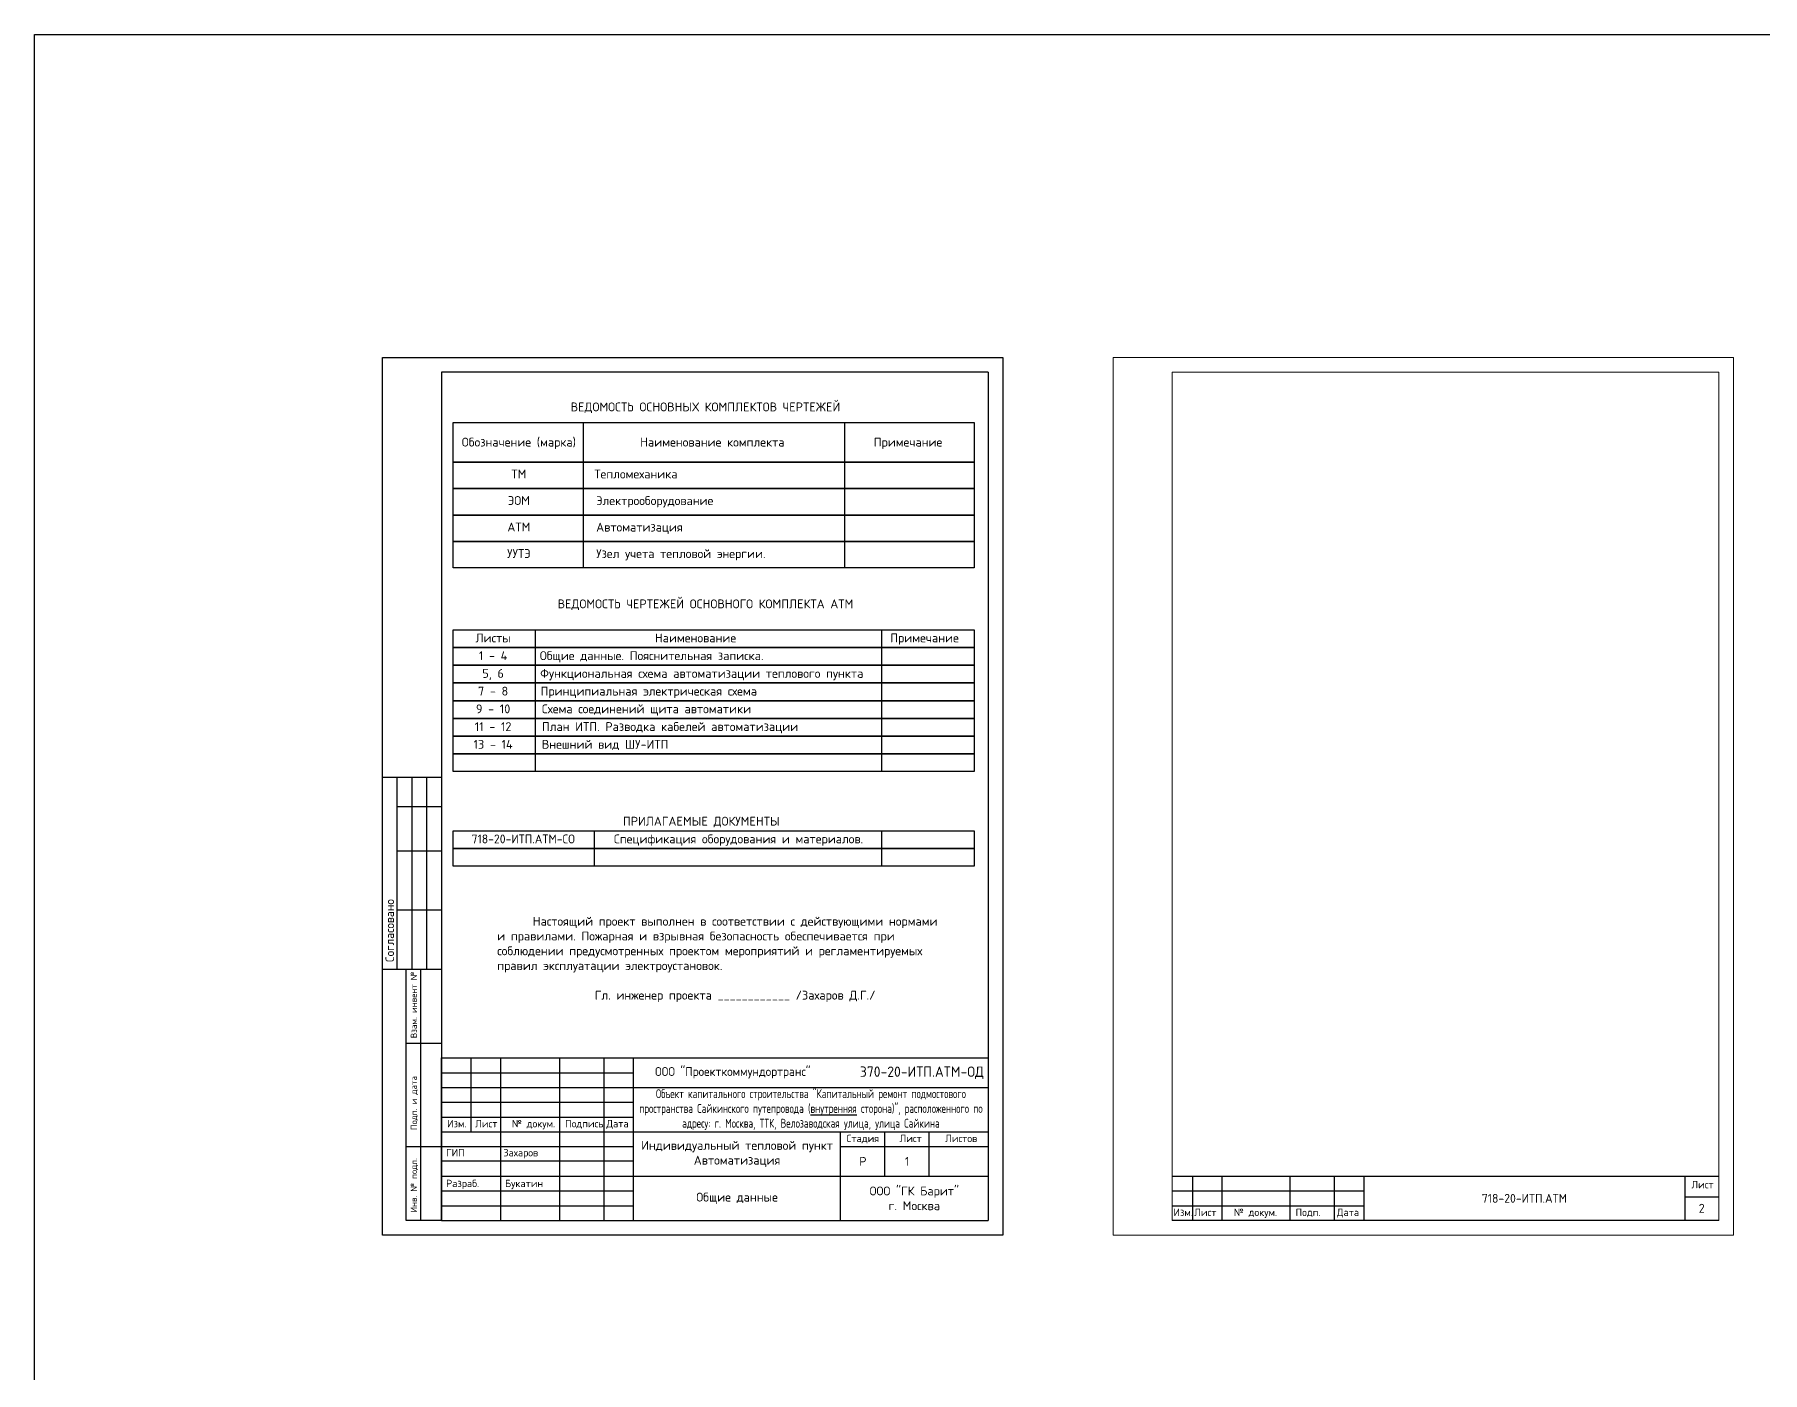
# Model space of a CAD drawing. Header units: millimetres. Extents: x 1606 to 7674, y 609 to 4159.
# Drawn here: x 3094 to 3678, y 3706 to 4159 of the extents above; entities that cross this region are included whole.
import ezdxf

# ---------------------------------------------------------------- set-up
doc = ezdxf.new("R2010")
doc.units = ezdxf.units.MM
doc.linetypes.add('K5LT_BASIC', pattern=[0])
doc.linetypes.add('K5LT_THIN', pattern=[0])
for name, color, linetype in [('0 VIEW0', 7, 'Continuous'), ('24VDC', 7, 'Continuous'), ('LAYER0VIEW0', 7, 'Continuous'), ('Штамп', 7, 'Continuous')]:
    doc.layers.add(name, color=color, linetype=linetype)

msp = doc.modelspace()

# ---------------------------------------------------------------- linework, layer by layer
at = {"color": 7, "linetype": 'K5LT_THIN', "lineweight": 15}
msp.add_line((3211.27893, 3842.83388), (3211.27893, 3907.83388), dxfattribs=at)
at = {"color": 7, "linetype": 'K5LT_BASIC', "lineweight": 25}
msp.add_line((3231.27893, 3757.83388), (3219.27893, 3757.83388), dxfattribs=at)
at = {"color": 7, "linetype": 'K5LT_BASIC', "lineweight": 30}
msp.add_line((3663.52092, 3757.83388), (3478.52535, 3757.83388), dxfattribs=at)
at = {"layer": '0 VIEW0', "color": 7, "linetype": 'K5LT_THIN', "lineweight": 15}
for p, q in [((3458.52092, 4049.83388), (3668.52092, 4049.83388)), ((3458.52092, 3752.83388), (3458.52092, 4049.83388)), ((3668.52092, 4049.83388), (3668.52092, 3752.83388)), ((3663.52092, 4044.83388), (3478.52092, 4044.83388)), ((3478.52092, 4044.83388), (3478.52092, 3757.83388)), ((3663.52092, 4044.83388), (3663.52092, 3757.83388)), ((3668.52092, 3752.83388), (3458.52092, 3752.83388))]:
    msp.add_line(p, q, dxfattribs=at)
at = {"layer": '24VDC'}
for p, q in [((3231.2745, 3812.83388), (3416.2745, 3812.83388)), ((3231.2745, 3757.83388), (3231.2745, 3812.83388)), ((3231.2745, 3807.83388), (3296.2745, 3807.83388)), ((3241.2745, 3807.83388), (3241.2745, 3812.83388)), ((3241.2745, 3802.83388), (3241.2745, 3807.83388)), ((3251.2745, 3757.83388), (3251.2745, 3812.83388)), ((3271.2745, 3757.83388), (3271.2745, 3812.83388)), ((3286.2745, 3757.83388), (3286.2745, 3812.83388)), ((3296.2745, 3757.83388), (3296.2745, 3812.83388)), ((3231.2745, 3802.83388), (3296.2745, 3802.83388)), ((3241.2745, 3797.83388), (3241.2745, 3802.83388)), ((3296.2745, 3802.83388), (3366.2745, 3802.83388)), ((3366.2745, 3802.83388), (3416.2745, 3802.83388)), ((3231.2745, 3797.83388), (3296.2745, 3797.83388)), ((3241.2745, 3792.83388), (3241.2745, 3797.83388)), ((3231.2745, 3792.83388), (3251.2745, 3792.83388)), ((3241.2745, 3787.83388), (3241.2745, 3792.83388)), ((3251.2745, 3792.83388), (3271.2745, 3792.83388)), ((3271.2745, 3792.83388), (3286.2745, 3792.83388)), ((3286.2745, 3792.83388), (3296.2745, 3792.83388)), ((3231.2745, 3787.83388), (3251.2745, 3787.83388)), ((3251.2745, 3787.83388), (3271.2745, 3787.83388)), ((3271.2745, 3787.83388), (3286.2745, 3787.83388)), ((3286.2745, 3787.83388), (3296.2745, 3787.83388)), ((3296.2745, 3787.83388), (3366.2745, 3787.83388)), ((3366.2745, 3787.83388), (3416.2745, 3787.83388)), ((3366.2745, 3772.83388), (3366.2745, 3787.83388)), ((3381.2745, 3772.83388), (3381.2745, 3787.83388)), ((3396.2745, 3772.83388), (3396.2745, 3787.83388)), ((3231.2745, 3782.83388), (3296.2745, 3782.83388)), ((3231.2745, 3778.01846), (3296.2745, 3778.01846)), ((3366.2745, 3782.83388), (3381.2745, 3782.83388)), ((3381.2745, 3782.83388), (3396.2745, 3782.83388)), ((3396.2745, 3782.83388), (3416.2745, 3782.83388)), ((3231.2745, 3772.83388), (3296.2745, 3772.83388)), ((3296.2745, 3772.83388), (3366.2745, 3772.83388)), ((3366.2745, 3757.83388), (3366.2745, 3772.83388)), ((3366.2745, 3772.83388), (3416.2745, 3772.83388)), ((3231.2745, 3767.83388), (3296.2745, 3767.83388)), ((3231.2745, 3762.83388), (3296.2745, 3762.83388)), ((3231.2745, 3757.83388), (3416.2745, 3757.83388))]:
    msp.add_line(p, q, dxfattribs=at)
at = {"layer": '24VDC', "color": 4, "ltscale": 2}
msp.add_lwpolyline([(3093.50136, 4159.07542), (7446.68843, 4159.07542), (7446.68843, 608.90193), (3093.50136, 608.90193)], close=True, dxfattribs=at)
at = {"layer": 'LAYER0VIEW0', "color": 7, "linetype": 'K5LT_BASIC'}
for p, q in [((3211.28335, 3752.83388), (3211.28335, 4049.83388)), ((3211.28335, 4049.83388), (3421.27893, 4049.83388)), ((3421.27893, 4049.83388), (3421.27893, 3752.83388)), ((3416.2745, 4044.83388), (3231.2745, 4044.83388)), ((3231.27893, 4044.83388), (3231.27893, 3757.83388)), ((3416.2745, 4044.83388), (3416.2745, 3757.83388)), ((3279.17939, 4027.85433), (3279.17939, 4014.45496)), ((3367.59941, 4027.85433), (3367.59941, 4014.45496)), ((3279.17939, 4014.45496), (3279.17939, 3978.60279)), ((3367.59941, 4014.45496), (3367.59941, 3978.60279)), ((3262.95447, 3957.69645), (3262.95447, 3909.69772)), ((3380.10894, 3957.69645), (3380.10894, 3951.69709)), ((3380.10894, 3951.69645), (3380.10894, 3945.69709)), ((3380.10894, 3945.69645), (3380.10894, 3939.69709)), ((3380.10894, 3939.69645), (3380.10894, 3933.69709)), ((3380.10894, 3933.69645), (3380.10894, 3927.69709)), ((3380.10894, 3927.69645), (3380.10894, 3921.69709)), ((3380.10894, 3921.69709), (3380.10894, 3915.69772)), ((3380.10894, 3915.69709), (3380.10894, 3909.69772)), ((3282.94112, 3889.69062), (3282.94112, 3877.69188)), ((3380.10894, 3889.69062), (3380.10894, 3883.69125)), ((3380.10894, 3883.69062), (3380.10894, 3877.69125)), ((3421.27893, 3752.83388), (3211.28335, 3752.83388))]:
    msp.add_line(p, q, dxfattribs=at)
at = {"layer": 'LAYER0VIEW0', "color": 7, "linetype": 'K5LT_THIN'}
for p, q in [((3478.52092, 3772.83388), (3663.52092, 3772.83388)), ((3485.52092, 3757.83388), (3485.52092, 3772.83388)), ((3495.52092, 3757.83388), (3495.52092, 3772.83388)), ((3518.52092, 3757.83388), (3518.52092, 3772.83388)), ((3533.52092, 3757.83388), (3533.52092, 3772.83388)), ((3543.52092, 3757.83388), (3543.52092, 3772.83388)), ((3652.01439, 3772.83388), (3652.01439, 3757.83388)), ((3478.52092, 3767.83388), (3543.52092, 3767.83388)), ((3478.52092, 3762.83388), (3485.52092, 3762.83388)), ((3485.52092, 3762.83388), (3495.52092, 3762.83388)), ((3495.52092, 3762.83388), (3518.52092, 3762.83388)), ((3518.52092, 3762.83388), (3533.52092, 3762.83388)), ((3533.52092, 3762.83388), (3543.52092, 3762.83388)), ((3652.01439, 3765.83388), (3663.52092, 3765.83388))]:
    msp.add_line(p, q, dxfattribs=at)
at = {"layer": 'LAYER0VIEW0', "color": 7, "linetype": 'K5LT_BASIC'}
for points in [[(3235.21979, 4027.85433), (3411.55901, 4027.85433), (3411.55901, 4014.45496), (3235.21979, 4014.45496)], [(3235.21979, 4014.45496), (3411.55901, 4014.45496), (3411.55901, 4005.49192), (3235.21979, 4005.49192)], [(3235.21979, 4005.49192), (3411.55901, 4005.49192), (3411.55901, 3996.52887), (3235.21979, 3996.52887)], [(3235.21979, 3996.52887), (3411.55901, 3996.52887), (3411.55901, 3987.56583), (3235.21979, 3987.56583)], [(3235.21979, 3987.56583), (3411.55901, 3987.56583), (3411.55901, 3978.60279), (3235.21979, 3978.60279)], [(3235.21979, 3957.69645), (3411.55901, 3957.69645), (3411.55901, 3951.69709), (3235.21979, 3951.69709)], [(3235.21979, 3951.69645), (3411.55901, 3951.69645), (3411.55901, 3945.69709), (3235.21979, 3945.69709)], [(3235.21979, 3945.69645), (3411.55901, 3945.69645), (3411.55901, 3939.69709), (3235.21979, 3939.69709)], [(3235.21979, 3939.69645), (3411.55901, 3939.69645), (3411.55901, 3933.69709), (3235.21979, 3933.69709)], [(3235.21979, 3933.69645), (3411.55901, 3933.69645), (3411.55901, 3927.69709), (3235.21979, 3927.69709)], [(3235.21979, 3927.69645), (3411.55901, 3927.69645), (3411.55901, 3921.69709), (3235.21979, 3921.69709)], [(3235.21979, 3921.69709), (3411.55901, 3921.69709), (3411.55901, 3915.69772), (3235.21979, 3915.69772)], [(3235.21979, 3915.69709), (3411.55901, 3915.69709), (3411.55901, 3909.69772), (3235.21979, 3909.69772)], [(3235.21979, 3889.69062), (3411.55901, 3889.69062), (3411.55901, 3883.69125), (3235.21979, 3883.69125)], [(3235.21979, 3883.69062), (3411.55901, 3883.69062), (3411.55901, 3877.69125), (3235.21979, 3877.69125)]]:
    msp.add_lwpolyline(points, close=True, dxfattribs=at)
at = {"layer": 'Штамп', "linetype": 'Continuous'}
for p, q in [((3211.27893, 3907.83388), (3231.27893, 3907.83388)), ((3216.27893, 3842.83388), (3216.27893, 3907.83388)), ((3221.27893, 3842.83388), (3221.27893, 3907.83388)), ((3226.27893, 3842.83388), (3226.27893, 3907.83388)), ((3231.27893, 3897.83388), (3216.27893, 3897.83388)), ((3231.27893, 3882.83388), (3216.27893, 3882.83388)), ((3231.27893, 3862.83388), (3216.27893, 3862.83388)), ((3211.27893, 3842.83388), (3231.27893, 3842.83388)), ((3219.27893, 3842.83388), (3231.27893, 3842.83388)), ((3219.27893, 3757.83388), (3219.27893, 3842.83388)), ((3224.27893, 3757.83388), (3224.27893, 3842.83388)), ((3219.27893, 3817.83388), (3231.27893, 3817.83388)), ((3219.27893, 3782.83388), (3231.27893, 3782.83388))]:
    msp.add_line(p, q, dxfattribs=at)

# ---------------------------------------------------------------- texts
at = {"layer": '24VDC'}
for s, insert, char_height, width, attachment_point in [('{\\fISOCPEUR|b0|i0|c204|p34;\\W0.957;\\C3;ООО \\fISOCPEUR|b0|i0|c0|p34;"\\fISOCPEUR|b0|i0|c204|p34;Проекткоммундортранс\\fISOCPEUR|b0|i0|c0|p34;"}', (3329.83275, 3807.83388), 3, 61.9482355, 5), ('{\\fISOCPEUR|b0|i0|c204|p34;\\W0.957;\\C3;370-20-ИТП.АТМ\\fISOCPEUR|b0|i0|c0|p34;-\\fISOCPEUR|b0|i0|c204|p34;ОД}', (3393.83818, 3807.83388), 3.5, 44.8726366, 5), ('{\\fISOCPEUR|b0|i0|c204|p34;\\W0.75;Объект капитального строительства \\fISOCPEUR|b0|i0|c0|p34;"\\fISOCPEUR|b0|i0|c204|p34;Капитальный ремонт подмостового пространства Сайкинского путепровода (\\Lвнутренняя\\l сторона)\\fISOCPEUR|b0|i0|c0|p34;"\\fISOCPEUR|b0|i0|c204|p34;, расположенного по адресу: г. Москва, ТТК, Велозаводская улица, улица Сайкина}', (3356.2745, 3795.33388), 3, 120, 5), ('{\\fISOCPEUR|b0|i0|c204|p34;Изм.}', (3233.15671, 3791.85317), 2.5, 9.4325, 1), ('{\\fISOCPEUR|b0|i0|c204|p34;Лист}', (3242.62977, 3791.85317), 2.5, 9.4325, 1), ('{\\fISOCPEUR|b0|i0|c204|p34;№ докум.}', (3255.07987, 3791.85317), 2.5, 16.1195665, 1), ('{\\fISOCPEUR|b0|i0|c204|p34;Подпись}', (3273.07119, 3791.85317), 2.5, 12.5797101, 1), ('{\\fISOCPEUR|b0|i0|c204|p34;Дата}', (3287.04191, 3791.85317), 2.5, 9.4325, 1), ('{\\fISOCPEUR|b0|i0|c204|p34;Индивидуальный тепловой пункт\\fISOCPEUR|b0|i0|c0|p34;\\P\\fISOCPEUR|b0|i0|c204|p34;Автоматизация}', (3331.2745, 3780.33388), 3, 70, 5), ('{\\fISOCPEUR|b0|i0|c204|p34;Стадия}', (3368.29066, 3786.85365), 2.5, 12.914638, 1), ('{\\fISOCPEUR|b0|i0|c204|p34;Лист}', (3386.27057, 3786.85365), 2.5, 12.9146, 1), ('{\\fISOCPEUR|b0|i0|c204|p34;Листов}', (3401.70073, 3786.85365), 2.5, 12.9146, 1), ('{\\fISOCPEUR|b0|i0|c204|p34;Р}', (3373.84736, 3777.83388), 3, 14.8542858, 5), ('{\\fISOCPEUR|b0|i0|c204|p34;1}', (3388.84736, 3777.83388), 3, 14.8542858, 5), ('{\\fISOCPEUR|b0|i0|c204|p34;Общие данные}', (3331.2745, 3765.33388), 3, 70, 5), ('{\\fISOCPEUR|b0|i0|c204|p34;ООО \\fISOCPEUR|b0|i0|c0|p34;"\\fISOCPEUR|b0|i0|c204|p34;ГК Барит\\fISOCPEUR|b0|i0|c0|p34;"\\P\\fISOCPEUR|b0|i0|c204|p34;г. Москва}', (3391.2745, 3765.33388), 3, 50, 5), ('{\\fISOCPEUR|b0|i0|c204|p34;\\W0.957;\\C3;718-20-ИТП.АТМ}', (3597.76765, 3765.33388), 3, 108.4934659, 5)]:
    msp.add_mtext(s, dxfattribs=dict(at, insert=insert, char_height=char_height, width=width, attachment_point=attachment_point))
at = {"layer": '24VDC', "color": 7, "lineweight": 0, "char_height": 2.5, "attachment_point": 1}
for s, insert, width in [('{\\fISOCPEUR|b0|i0|c204|p34;ГИП}', (3232.80076, 3782.0386), 15.4502), ('{\\fISOCPEUR|b0|i0|c204|p34;Захаров}', (3252.18003, 3782.03859), 28.2833333), ('{\\fISOCPEUR|b0|i0|c204|p34;Разраб.}', (3232.80076, 3771.61962), 15.4501566), ('{\\fISOCPEUR|b0|i0|c204|p34;Букатин}', (3252.75915, 3771.61962), 28.2833333)]:
    msp.add_mtext(s, dxfattribs=dict(at, insert=insert, width=width))
at = {"layer": 'LAYER0VIEW0', "color": 7, "linetype": 'K5LT_BASIC', "char_height": 3}
for s, insert, width, attachment_point in [('{\\fISOCPEUR|b0|i0|c204|p34;ВЕДОМОСТЬ ОСНОВНЫХ КОМПЛЕКТОВ ЧЕРТЕЖЕЙ}', (3320.56753, 4034.59724), 156.1761376, 2), ('{\\fISOCPEUR|b0|i0|c204|p34;Обозначение (марка)}', (3257.42787, 4022.68692), 156.1761376, 2), ('{\\fISOCPEUR|b0|i0|c204|p34;Наименование комплекта}', (3322.90982, 4022.68692), 156.1761376, 2), ('{\\fISOCPEUR|b0|i0|c204|p34;Примечание}', (3389.13718, 4022.68692), 156.1761376, 2), ('{\\fISOCPEUR|b0|i0|c204|p34;ТМ}', (3257.42787, 4011.89417), 156.1761376, 2), ('{\\fISOCPEUR|b0|i0|c204|p34;Тепломеханика}', (3282.94216, 4010.39417), 79.9353054, 4), ('{\\fISOCPEUR|b0|i0|c204|p34;ЭОМ}', (3257.42787, 4002.93113), 156.1761376, 2), ('{\\fISOCPEUR|b0|i0|c204|p34;Электрооборудование}', (3283.58832, 4000.98113), 82.9504529, 4), ('{\\fISOCPEUR|b0|i0|c204|p34;АТМ}', (3257.42787, 3993.96808), 156.1761376, 2), ('{\\fISOCPEUR|b0|i0|c204|p34;Автоматизация}', (3283.58827, 3992.01808), 82.9504529, 4), ('{\\fISOCPEUR|b0|i0|c204|p34;УУТЭ}', (3257.42787, 3985.00504), 156.1761376, 2), ('{\\fISOCPEUR|b0|i0|c204|p34;Узел учета тепловой энергии.}', (3283.58827, 3983.05504), 82.9504529, 4), ('{\\fISOCPEUR|b0|i0|c204|p34;ВЕДОМОСТЬ ЧЕРТЕЖЕЙ ОСНОВНОГО КОМПЛЕКТА АТМ}', (3320.56753, 3967.96119), 156.1761376, 2), ('{\\fISOCPEUR|b0|i0|c204|p34;Листы}', (3248.70405, 3956.43767), 156.1761376, 2), ('{\\fISOCPEUR|b0|i0|c204|p34;Наименование}', (3317.21262, 3956.43704), 156.1761376, 2), ('{\\fISOCPEUR|b0|i0|c204|p34;Примечание}', (3394.72051, 3956.43767), 156.1761376, 2), ('{\\fISOCPEUR|b0|i0|c204|p34;1\\fISOCPEUR|b0|i0|c0|p34; \\fISOCPEUR|b0|i0|c204|p34;-\\fISOCPEUR|b0|i0|c0|p34; \\fISOCPEUR|b0|i0|c204|p34;4}', (3248.70405, 3950.4383), 156.1761376, 2), ('{\\fISOCPEUR|b0|i0|c204|p34;Общие данные. Пояснительная записка.}', (3302.38267, 3950.43767), 84.6868562, 2), ('{\\fISOCPEUR|b0|i0|c204|p34;5, 6}', (3248.70405, 3944.43767), 156.1761376, 2), ('\\pxql;{\\fISOCPEUR|b0|i0|c204|p34;\\C256;Функциональная схема автоматизации теплового пункта}', (3324.96111, 3944.43767), 120.6272613, 2), ('{\\fISOCPEUR|b0|i0|c204|p34;7\\fISOCPEUR|b0|i0|c0|p34; \\fISOCPEUR|b0|i0|c204|p34;-\\fISOCPEUR|b0|i0|c0|p34; \\fISOCPEUR|b0|i0|c204|p34;8}', (3248.70405, 3938.43704), 156.1761376, 2), ('{\\fISOCPEUR|b0|i0|c204|p34;Принципиальная электрическая схема }', (3301.39659, 3938.4389), 156.1761376, 2), ('{\\fISOCPEUR|b0|i0|c204|p34;9\\fISOCPEUR|b0|i0|c0|p34; \\fISOCPEUR|b0|i0|c204|p34;-\\fISOCPEUR|b0|i0|c0|p34; \\fISOCPEUR|b0|i0|c204|p34;10}', (3248.70405, 3932.43704), 156.1761376, 2), ('\\pxql;{\\fISOCPEUR|b0|i0|c204|p34;Схема соединений щита автоматики}', (3343.29311, 3932.4389), 156.1761376, 2), ('{\\fISOCPEUR|b0|i0|c204|p34;11\\fISOCPEUR|b0|i0|c0|p34; \\fISOCPEUR|b0|i0|c204|p34;-\\fISOCPEUR|b0|i0|c0|p34; \\fISOCPEUR|b0|i0|c204|p34;12}', (3248.70405, 3926.43704), 156.1761376, 2), ('\\pxql;{\\fISOCPEUR|b0|i0|c204|p34;План ИТП. Разводка кабелей автоматизации}', (3343.29311, 3926.4389), 156.1761376, 2), ('{\\fISOCPEUR|b0|i0|c204|p34;13\\fISOCPEUR|b0|i0|c0|p34; - 1\\fISOCPEUR|b0|i0|c204|p34;4}', (3248.70405, 3920.43767), 156.1761376, 2), ('\\pxql;{\\fISOCPEUR|b0|i0|c204|p34;Внешний вид ШУ-ИТП}', (3343.29311, 3920.43953), 156.1761376, 2), ('{\\fISOCPEUR|b0|i0|c204|p34;ПРИЛАГАЕМЫЕ ДОКУМЕНТЫ}', (3319.19206, 3894.43246), 156.1761376, 2), ('{\\fISOCPEUR|b0|i0|c204|p34;\\W0.957;\\C3;718-20-ИТП.АТМ\\fISOCPEUR|b0|i0|c0|p34;-\\fISOCPEUR|b0|i0|c204|p34;СО}', (3258.90178, 3888.43309), 156.1761376, 2), ('{\\fISOCPEUR|b0|i0|c204|p34;Спецификация оборудования и материалов.}', (3331.76498, 3888.43243), 156.1761376, 2), ('^I{\\fISOCPEUR|b0|i0|c204|p34;Настоящий проект выполнен в соответствии с действующими нормами и правилами. Пожарная и взрывная безопасность обеспечивается при соблюдении предусмотренных проектом мероприятий и регламентируемых правил эксплуатации электроустановок.\\P\\P^I           Гл. инженер проекта ____________ /Захаров Д.Г./}', (3250.10936, 3860.57408), 151.5714286, 1)]:
    msp.add_mtext(s, dxfattribs=dict(at, insert=insert, width=width, attachment_point=attachment_point))
at = {"layer": 'Штамп', "linetype": 'Continuous', "rotation": 90}
for s, insert, char_height, width, attachment_point in [('{\\fISOCPEUR|b0|i0|c204|p34;Согласовано}', (3213.72551, 3855.9212), 2.88, 26.1746478, 5), ('{\\fISOCPEUR|b0|i0|c204|p34;Взам. инвент №}', (3220.79369, 3819.51111), 2.16, 62.9489075, 1), ('{\\fISOCPEUR|b0|i0|c204|p34;Подп. и дата}', (3220.79369, 3788.42466), 2.16, 62.9489075, 1), ('{\\fISOCPEUR|b0|i0|c204|p34;Инв. № подл.}', (3220.79369, 3760.53486), 2.16, 62.9489075, 1)]:
    msp.add_mtext(s, dxfattribs=dict(at, insert=insert, char_height=char_height, width=width, attachment_point=attachment_point))
at = {"layer": 'Штамп', "linetype": 'Continuous'}
for s, insert, char_height, width, attachment_point in [('{\\fISOCPEUR|b0|i0|c204|p34;Лист}', (3654.27676, 3771.23529), 2.5, 12.9146, 1), ('{\\fISOCPEUR|b0|i0|c204|p34;Изм.}', (3478.99429, 3761.85401), 2.5, 9.4325, 1), ('{\\fISOCPEUR|b0|i0|c204|p34;Лист}', (3485.99429, 3761.85401), 2.5, 9.4325, 1), ('{\\fISOCPEUR|b0|i0|c204|p34;№ докум.}', (3499.43254, 3761.85401), 2.5, 16.1195665, 1), ('{\\fISOCPEUR|b0|i0|c204|p34;Подп.}', (3520.31606, 3761.85401), 2.5, 9.4325, 1), ('{\\fISOCPEUR|b0|i0|c204|p34;Дата}', (3534.28677, 3761.85401), 2.5, 9.4325, 1), ('{\\fISOCPEUR|b0|i0|c204|p34;2}', (3657.80129, 3761.98242), 3, 12.9146, 5)]:
    msp.add_mtext(s, dxfattribs=dict(at, insert=insert, char_height=char_height, width=width, attachment_point=attachment_point))

doc.saveas('drawing.dxf')
